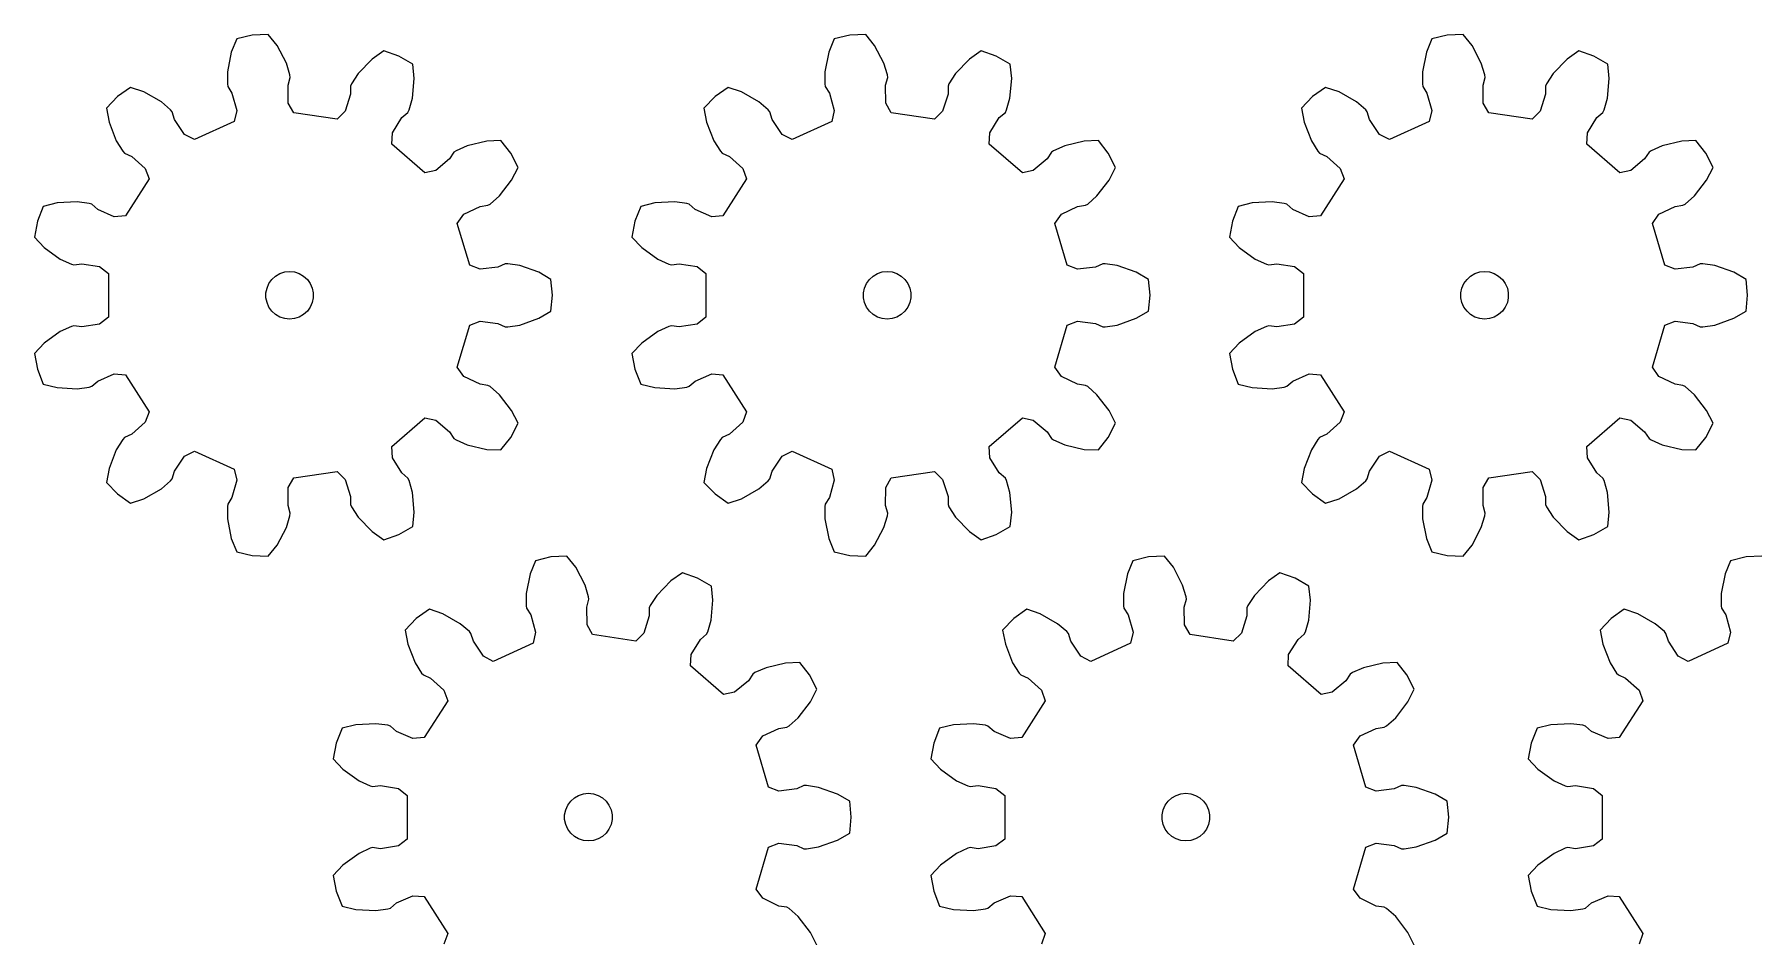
# Model space of a CAD drawing. Extents: x 0 to 183, y 0 to 230.
# Drawn here: x 0 to 108.3, y 173.2 to 230 of the extents above; entities that cross this region are included whole.
import ezdxf

# ---------------------------------------------------------------- set-up
doc = ezdxf.new("R2010")
doc.units = 0

msp = doc.modelspace()

# ---------------------------------------------------------------- linework, layer by layer
for p, q in [((12.74, 229.76), (12.4, 228.93)), ((13.72, 229.99), (12.74, 229.76)), ((14.72, 230.04), (13.72, 229.99)), ((15.28, 229.34), (14.72, 230.04)), ((50.36, 229.76), (50.02, 228.93)), ((51.34, 229.99), (50.36, 229.76)), ((52.35, 230.04), (51.34, 229.99)), ((52.9, 229.34), (52.35, 230.04)), ((87.99, 229.76), (87.65, 228.93)), ((88.97, 229.99), (87.99, 229.76)), ((89.97, 230.04), (88.97, 229.99)), ((90.53, 229.34), (89.97, 230.04)), ((12.4, 228.93), (12.15, 227.69)), ((15.87, 228.23), (15.28, 229.34)), ((21.27, 228.48), (20.39, 227.58)), ((22, 229), (21.27, 228.48)), ((22.95, 228.67), (22, 229)), ((23.82, 228.16), (22.95, 228.67)), ((50.02, 228.93), (49.78, 227.69)), ((53.49, 228.23), (52.9, 229.34)), ((58.89, 228.48), (58.01, 227.58)), ((59.62, 229), (58.89, 228.48)), ((60.57, 228.67), (59.62, 229)), ((61.44, 228.16), (60.57, 228.67)), ((87.65, 228.93), (87.4, 227.69)), ((91.11, 228.23), (90.53, 229.34)), ((96.51, 228.48), (95.64, 227.58)), ((97.25, 229), (96.51, 228.48)), ((98.2, 228.67), (97.25, 229)), ((99.07, 228.16), (98.2, 228.67)), ((12.15, 227.69), (12.15, 226.92)), ((16.09, 227.49), (15.87, 228.23)), ((16.1, 227.33), (16.09, 227.49)), ((20.39, 227.58), (19.97, 226.93)), ((23.91, 227.27), (23.82, 228.16)), ((49.78, 227.69), (49.77, 226.92)), ((53.71, 227.49), (53.49, 228.23)), ((53.73, 227.33), (53.71, 227.49)), ((58.01, 227.58), (57.59, 226.93)), ((61.54, 227.27), (61.44, 228.16)), ((87.4, 227.69), (87.4, 226.92)), ((91.34, 227.49), (91.11, 228.23)), ((91.35, 227.33), (91.34, 227.49)), ((95.64, 227.58), (95.22, 226.93)), ((99.16, 227.27), (99.07, 228.16)), ((6.05, 226.7), (5.23, 226.12)), ((6.9, 226.42), (6.05, 226.7)), ((8, 225.79), (6.9, 226.42)), ((12.15, 226.92), (12.18, 226.76)), ((12.18, 226.76), (12.44, 226.34)), ((12.44, 226.34), (12.75, 225.25)), ((15.97, 226.85), (16.1, 227.33)), ((15.98, 225.71), (15.97, 226.85)), ((19.9, 226.28), (19.57, 225.2)), ((19.91, 226.78), (19.9, 226.28)), ((19.97, 226.93), (19.91, 226.78)), ((23.8, 226.02), (23.91, 227.27)), ((43.68, 226.7), (42.86, 226.12)), ((44.52, 226.42), (43.68, 226.7)), ((45.62, 225.79), (44.52, 226.42)), ((49.77, 226.92), (49.8, 226.76)), ((49.8, 226.76), (50.07, 226.34)), ((50.07, 226.34), (50.37, 225.25)), ((53.59, 226.85), (53.73, 227.33)), ((53.61, 225.71), (53.59, 226.85)), ((57.53, 226.28), (57.19, 225.2)), ((57.59, 226.93), (57.53, 226.78)), ((57.53, 226.78), (57.53, 226.28)), ((61.43, 226.02), (61.54, 227.27)), ((81.3, 226.7), (80.48, 226.12)), ((82.15, 226.42), (81.3, 226.7)), ((83.25, 225.79), (82.15, 226.42)), ((87.4, 226.92), (87.42, 226.76)), ((87.42, 226.76), (87.69, 226.34)), ((87.69, 226.34), (88, 225.25)), ((91.22, 226.85), (91.35, 227.33)), ((91.23, 225.71), (91.22, 226.85)), ((95.15, 226.28), (94.82, 225.2)), ((95.22, 226.93), (95.15, 226.78)), ((95.15, 226.78), (95.15, 226.28)), ((99.05, 226.02), (99.16, 227.27)), ((5.23, 226.12), (4.54, 225.39)), ((4.54, 225.39), (4.7, 224.51)), ((8.58, 225.3), (8, 225.79)), ((8.68, 225.17), (8.58, 225.3)), ((12.75, 225.25), (12.58, 224.56)), ((16.33, 225.1), (15.98, 225.71)), ((19.57, 225.2), (19.06, 224.71)), ((23.52, 225.13), (23.59, 225.28)), ((23.59, 225.28), (23.8, 226.02)), ((42.86, 226.12), (42.16, 225.39)), ((42.16, 225.39), (42.32, 224.51)), ((46.21, 225.3), (45.62, 225.79)), ((46.31, 225.17), (46.21, 225.3)), ((50.37, 225.25), (50.21, 224.56)), ((53.96, 225.1), (53.61, 225.71)), ((57.19, 225.2), (56.68, 224.71)), ((61.14, 225.13), (61.21, 225.28)), ((61.21, 225.28), (61.43, 226.02)), ((80.48, 226.12), (79.79, 225.39)), ((79.79, 225.39), (79.95, 224.51)), ((83.83, 225.3), (83.25, 225.79)), ((83.93, 225.17), (83.83, 225.3)), ((88, 225.25), (87.83, 224.56)), ((91.58, 225.1), (91.23, 225.71)), ((94.82, 225.2), (94.31, 224.71)), ((98.77, 225.13), (98.84, 225.28)), ((98.84, 225.28), (99.05, 226.02)), ((4.7, 224.51), (5.16, 223.34)), ((8.83, 224.69), (8.68, 225.17)), ((9.45, 223.74), (8.83, 224.69)), ((12.58, 224.56), (10.08, 223.42)), ((19.06, 224.71), (16.33, 225.1)), ((22.54, 223.84), (23.14, 224.8)), ((23.14, 224.8), (23.52, 225.13)), ((42.32, 224.51), (42.79, 223.34)), ((46.45, 224.69), (46.31, 225.17)), ((47.08, 223.74), (46.45, 224.69)), ((50.21, 224.56), (47.71, 223.42)), ((56.68, 224.71), (53.96, 225.1)), ((60.17, 223.84), (60.76, 224.8)), ((60.76, 224.8), (61.14, 225.13)), ((79.95, 224.51), (80.41, 223.34)), ((84.08, 224.69), (83.93, 225.17)), ((84.7, 223.74), (84.08, 224.69)), ((87.83, 224.56), (85.33, 223.42)), ((94.31, 224.71), (91.58, 225.1)), ((97.79, 223.84), (98.39, 224.8)), ((98.39, 224.8), (98.77, 225.13)), ((5.16, 223.34), (5.57, 222.69)), ((10.08, 223.42), (9.45, 223.74)), ((22.5, 223.13), (22.54, 223.84)), ((24.58, 221.33), (22.5, 223.13)), ((27.25, 223.03), (26.55, 222.71)), ((28.48, 223.31), (27.25, 223.03)), ((29.37, 223.35), (28.48, 223.31)), ((30, 222.56), (29.37, 223.35)), ((42.79, 223.34), (43.2, 222.69)), ((47.71, 223.42), (47.08, 223.74)), ((60.13, 223.13), (60.17, 223.84)), ((62.21, 221.33), (60.13, 223.13)), ((64.88, 223.03), (64.18, 222.71)), ((66.11, 223.31), (64.88, 223.03)), ((67, 223.35), (66.11, 223.31)), ((67.62, 222.56), (67, 223.35)), ((80.41, 223.34), (80.82, 222.69)), ((85.33, 223.42), (84.7, 223.74)), ((97.75, 223.13), (97.79, 223.84)), ((99.83, 221.33), (97.75, 223.13)), ((102.5, 223.03), (101.8, 222.71)), ((103.73, 223.31), (102.5, 223.03)), ((104.62, 223.35), (103.73, 223.31)), ((105.25, 222.56), (104.62, 223.35)), ((5.57, 222.69), (5.68, 222.57)), ((5.68, 222.57), (6.14, 222.36)), ((6.14, 222.36), (6.98, 221.6)), ((26.14, 222.2), (25.28, 221.47)), ((26.42, 222.62), (26.14, 222.2)), ((26.55, 222.71), (26.42, 222.62)), ((30.46, 221.66), (30, 222.56)), ((43.2, 222.69), (43.31, 222.57)), ((43.31, 222.57), (43.76, 222.36)), ((43.76, 222.36), (44.61, 221.6)), ((63.77, 222.2), (62.9, 221.47)), ((64.04, 222.62), (63.77, 222.2)), ((64.18, 222.71), (64.04, 222.62)), ((68.08, 221.66), (67.62, 222.56)), ((80.82, 222.69), (80.93, 222.57)), ((80.93, 222.57), (81.39, 222.36)), ((81.39, 222.36), (82.23, 221.6)), ((101.39, 222.2), (100.53, 221.47)), ((101.67, 222.62), (101.39, 222.2)), ((101.8, 222.71), (101.67, 222.62)), ((105.71, 221.66), (105.25, 222.56)), ((7.22, 220.94), (5.73, 218.62)), ((6.98, 221.6), (7.22, 220.94)), ((25.28, 221.47), (24.58, 221.33)), ((29.28, 219.87), (30.05, 220.87)), ((30.05, 220.87), (30.46, 221.66)), ((44.84, 220.94), (43.35, 218.62)), ((44.61, 221.6), (44.84, 220.94)), ((62.9, 221.47), (62.21, 221.33)), ((66.91, 219.87), (67.68, 220.87)), ((67.68, 220.87), (68.08, 221.66)), ((82.47, 220.94), (80.98, 218.62)), ((82.23, 221.6), (82.47, 220.94)), ((100.53, 221.47), (99.83, 221.33)), ((104.53, 219.87), (105.3, 220.87)), ((105.3, 220.87), (105.71, 221.66)), ((28.7, 219.36), (29.28, 219.87)), ((66.33, 219.36), (66.91, 219.87)), ((103.95, 219.36), (104.53, 219.87)), ((0.56, 219.21), (0.19, 218.27)), ((1.43, 219.43), (0.56, 219.21)), ((2.69, 219.49), (1.43, 219.43)), ((3.45, 219.39), (2.69, 219.49)), ((3.61, 219.34), (3.45, 219.39)), ((3.99, 219.01), (3.61, 219.34)), ((5.03, 218.56), (3.99, 219.01)), ((26.63, 218.14), (27.05, 218.72)), ((27.05, 218.72), (28.07, 219.2)), ((28.07, 219.2), (28.56, 219.28)), ((28.56, 219.28), (28.7, 219.36)), ((38.19, 219.21), (37.81, 218.27)), ((39.06, 219.43), (38.19, 219.21)), ((40.32, 219.49), (39.06, 219.43)), ((41.08, 219.39), (40.32, 219.49)), ((41.23, 219.34), (41.08, 219.39)), ((41.61, 219.01), (41.23, 219.34)), ((42.65, 218.56), (41.61, 219.01)), ((64.26, 218.14), (64.67, 218.72)), ((64.67, 218.72), (65.69, 219.2)), ((65.69, 219.2), (66.19, 219.28)), ((66.19, 219.28), (66.33, 219.36)), ((75.81, 219.21), (75.44, 218.27)), ((76.68, 219.43), (75.81, 219.21)), ((77.94, 219.49), (76.68, 219.43)), ((78.7, 219.39), (77.94, 219.49)), ((78.86, 219.34), (78.7, 219.39)), ((79.24, 219.01), (78.86, 219.34)), ((80.27, 218.56), (79.24, 219.01)), ((101.88, 218.14), (102.29, 218.72)), ((102.29, 218.72), (103.32, 219.2)), ((103.32, 219.2), (103.81, 219.28)), ((103.81, 219.28), (103.95, 219.36)), ((0.19, 218.27), (0, 217.28)), ((5.73, 218.62), (5.03, 218.56)), ((27.41, 215.5), (26.63, 218.14)), ((37.81, 218.27), (37.62, 217.28)), ((43.35, 218.62), (42.65, 218.56)), ((65.03, 215.5), (64.26, 218.14)), ((75.44, 218.27), (75.25, 217.28)), ((80.98, 218.62), (80.27, 218.56)), ((102.66, 215.5), (101.88, 218.14)), ((0, 217.28), (0.61, 216.63)), ((0.61, 216.63), (1.63, 215.89)), ((37.62, 217.28), (38.24, 216.63)), ((38.24, 216.63), (39.26, 215.89)), ((75.25, 217.28), (75.86, 216.63)), ((75.86, 216.63), (76.88, 215.89)), ((1.63, 215.89), (2.33, 215.57)), ((2.33, 215.57), (2.49, 215.53)), ((2.49, 215.53), (2.99, 215.6)), ((2.99, 215.6), (4.1, 215.42)), ((28.07, 215.25), (27.41, 215.5)), ((29.65, 215.59), (29.19, 215.39)), ((29.81, 215.6), (29.65, 215.59)), ((30.57, 215.49), (29.81, 215.6)), ((31.76, 215.06), (30.57, 215.49)), ((39.26, 215.89), (39.96, 215.57)), ((39.96, 215.57), (40.11, 215.53)), ((40.11, 215.53), (40.61, 215.6)), ((40.61, 215.6), (41.73, 215.42)), ((65.69, 215.25), (65.03, 215.5)), ((67.27, 215.59), (66.81, 215.39)), ((67.43, 215.6), (67.27, 215.59)), ((68.19, 215.49), (67.43, 215.6)), ((69.38, 215.06), (68.19, 215.49)), ((76.88, 215.89), (77.58, 215.57)), ((77.58, 215.57), (77.74, 215.53)), ((77.74, 215.53), (78.24, 215.6)), ((78.24, 215.6), (79.35, 215.42)), ((103.31, 215.25), (102.66, 215.5)), ((104.9, 215.59), (104.44, 215.39)), ((105.06, 215.6), (104.9, 215.59)), ((105.82, 215.49), (105.06, 215.6)), ((107.01, 215.06), (105.82, 215.49)), ((4.1, 215.42), (4.66, 214.99)), ((4.66, 214.99), (4.66, 212.23)), ((14.65, 214.07), (14.77, 214.36)), ((14.77, 214.36), (14.96, 214.61)), ((14.96, 214.61), (15.19, 214.82)), ((15.19, 214.82), (15.46, 214.98)), ((15.46, 214.98), (15.76, 215.08)), ((15.76, 215.08), (16.07, 215.11)), ((16.07, 215.11), (16.38, 215.08)), ((16.38, 215.08), (16.68, 214.98)), ((16.68, 214.98), (16.95, 214.82)), ((16.95, 214.82), (17.19, 214.61)), ((17.19, 214.61), (17.37, 214.36)), ((17.37, 214.36), (17.5, 214.07)), ((29.19, 215.39), (28.07, 215.25)), ((32.53, 214.61), (31.76, 215.06)), ((32.62, 213.61), (32.53, 214.61)), ((41.73, 215.42), (42.29, 214.99)), ((42.29, 214.99), (42.29, 212.23)), ((52.27, 214.07), (52.4, 214.36)), ((52.4, 214.36), (52.58, 214.61)), ((52.58, 214.61), (52.81, 214.82)), ((52.81, 214.82), (53.09, 214.98)), ((53.09, 214.98), (53.38, 215.08)), ((53.38, 215.08), (53.7, 215.11)), ((53.7, 215.11), (54.01, 215.08)), ((54.01, 215.08), (54.31, 214.98)), ((54.31, 214.98), (54.58, 214.82)), ((54.58, 214.82), (54.81, 214.61)), ((54.81, 214.61), (55, 214.36)), ((55, 214.36), (55.12, 214.07)), ((66.81, 215.39), (65.69, 215.25)), ((70.15, 214.61), (69.38, 215.06)), ((70.25, 213.61), (70.15, 214.61)), ((79.35, 215.42), (79.91, 214.99)), ((79.91, 214.99), (79.91, 212.23)), ((89.89, 214.07), (90.02, 214.36)), ((90.02, 214.36), (90.21, 214.61)), ((90.21, 214.61), (90.44, 214.82)), ((90.44, 214.82), (90.71, 214.98)), ((90.71, 214.98), (91.01, 215.08)), ((91.01, 215.08), (91.32, 215.11)), ((91.32, 215.11), (91.63, 215.08)), ((91.63, 215.08), (91.93, 214.98)), ((91.93, 214.98), (92.2, 214.82)), ((92.2, 214.82), (92.44, 214.61)), ((92.44, 214.61), (92.62, 214.36)), ((92.62, 214.36), (92.75, 214.07)), ((104.44, 215.39), (103.31, 215.25)), ((107.78, 214.61), (107.01, 215.06)), ((107.87, 213.61), (107.78, 214.61)), ((14.58, 213.77), (14.65, 214.07)), ((14.58, 213.45), (14.58, 213.77)), ((14.65, 213.15), (14.58, 213.45)), ((17.5, 214.07), (17.56, 213.77)), ((17.56, 213.45), (17.5, 213.15)), ((17.56, 213.77), (17.56, 213.45)), ((32.53, 212.61), (32.62, 213.61)), ((52.2, 213.77), (52.27, 214.07)), ((52.2, 213.45), (52.2, 213.77)), ((52.27, 213.15), (52.2, 213.45)), ((55.12, 214.07), (55.19, 213.77)), ((55.19, 213.45), (55.12, 213.15)), ((55.19, 213.77), (55.19, 213.45)), ((70.15, 212.61), (70.25, 213.61)), ((89.83, 213.77), (89.89, 214.07)), ((89.83, 213.45), (89.83, 213.77)), ((89.89, 213.15), (89.83, 213.45)), ((92.75, 214.07), (92.81, 213.77)), ((92.81, 213.45), (92.75, 213.15)), ((92.81, 213.77), (92.81, 213.45)), ((107.78, 212.61), (107.87, 213.61)), ((4.66, 212.23), (4.1, 211.8)), ((14.77, 212.86), (14.65, 213.15)), ((14.96, 212.61), (14.77, 212.86)), ((15.19, 212.4), (14.96, 212.61)), ((15.46, 212.24), (15.19, 212.4)), ((15.76, 212.14), (15.46, 212.24)), ((16.68, 212.24), (16.38, 212.14)), ((16.95, 212.4), (16.68, 212.24)), ((17.19, 212.61), (16.95, 212.4)), ((17.37, 212.86), (17.19, 212.61)), ((17.5, 213.15), (17.37, 212.86)), ((31.76, 212.16), (32.53, 212.61)), ((42.29, 212.23), (41.73, 211.8)), ((52.4, 212.86), (52.27, 213.15)), ((52.58, 212.61), (52.4, 212.86)), ((52.81, 212.4), (52.58, 212.61)), ((53.09, 212.24), (52.81, 212.4)), ((53.38, 212.14), (53.09, 212.24)), ((54.31, 212.24), (54.01, 212.14)), ((54.58, 212.4), (54.31, 212.24)), ((54.81, 212.61), (54.58, 212.4)), ((55, 212.86), (54.81, 212.61)), ((55.12, 213.15), (55, 212.86)), ((69.38, 212.16), (70.15, 212.61)), ((79.91, 212.23), (79.35, 211.8)), ((90.02, 212.86), (89.89, 213.15)), ((90.21, 212.61), (90.02, 212.86)), ((90.44, 212.4), (90.21, 212.61)), ((90.71, 212.24), (90.44, 212.4)), ((91.01, 212.14), (90.71, 212.24)), ((91.93, 212.24), (91.63, 212.14)), ((92.2, 212.4), (91.93, 212.24)), ((92.44, 212.61), (92.2, 212.4)), ((92.62, 212.86), (92.44, 212.61)), ((92.75, 213.15), (92.62, 212.86)), ((107.01, 212.16), (107.78, 212.61)), ((1.63, 211.33), (0.61, 210.59)), ((2.33, 211.65), (1.63, 211.33)), ((2.49, 211.69), (2.33, 211.65)), ((2.99, 211.62), (2.49, 211.69)), ((4.1, 211.8), (2.99, 211.62)), ((16.07, 212.11), (15.76, 212.14)), ((16.38, 212.14), (16.07, 212.11)), ((26.63, 209.08), (27.41, 211.72)), ((27.41, 211.72), (28.07, 211.98)), ((28.07, 211.98), (29.19, 211.83)), ((29.19, 211.83), (29.65, 211.63)), ((29.65, 211.63), (29.81, 211.62)), ((29.81, 211.62), (30.57, 211.73)), ((30.57, 211.73), (31.76, 212.16)), ((39.26, 211.33), (38.24, 210.59)), ((39.96, 211.65), (39.26, 211.33)), ((40.11, 211.69), (39.96, 211.65)), ((40.61, 211.62), (40.11, 211.69)), ((41.73, 211.8), (40.61, 211.62)), ((53.7, 212.11), (53.38, 212.14)), ((54.01, 212.14), (53.7, 212.11)), ((64.26, 209.08), (65.03, 211.72)), ((65.03, 211.72), (65.69, 211.98)), ((65.69, 211.98), (66.81, 211.83)), ((66.81, 211.83), (67.27, 211.63)), ((67.27, 211.63), (67.43, 211.62)), ((67.43, 211.62), (68.19, 211.73)), ((68.19, 211.73), (69.38, 212.16)), ((76.88, 211.33), (75.86, 210.59)), ((77.58, 211.65), (76.88, 211.33)), ((77.74, 211.69), (77.58, 211.65)), ((78.24, 211.62), (77.74, 211.69)), ((79.35, 211.8), (78.24, 211.62)), ((91.32, 212.11), (91.01, 212.14)), ((91.63, 212.14), (91.32, 212.11)), ((101.88, 209.08), (102.66, 211.72)), ((102.66, 211.72), (103.31, 211.98)), ((103.31, 211.98), (104.44, 211.83)), ((104.44, 211.83), (104.9, 211.63)), ((104.9, 211.63), (105.06, 211.62)), ((105.06, 211.62), (105.82, 211.73)), ((105.82, 211.73), (107.01, 212.16)), ((0.61, 210.59), (0, 209.94)), ((38.24, 210.59), (37.62, 209.94)), ((75.86, 210.59), (75.25, 209.94)), ((0, 209.94), (0.19, 208.95)), ((0.19, 208.95), (0.56, 208.01)), ((27.05, 208.5), (26.63, 209.08)), ((37.62, 209.94), (37.81, 208.95)), ((37.81, 208.95), (38.19, 208.01)), ((64.67, 208.5), (64.26, 209.08)), ((75.25, 209.94), (75.44, 208.95)), ((75.44, 208.95), (75.81, 208.01)), ((102.29, 208.5), (101.88, 209.08)), ((0.56, 208.01), (1.43, 207.8)), ((3.45, 207.83), (3.61, 207.88)), ((3.61, 207.88), (3.99, 208.21)), ((3.99, 208.21), (5.03, 208.66)), ((5.03, 208.66), (5.73, 208.6)), ((5.73, 208.6), (7.22, 206.28)), ((28.07, 208.02), (27.05, 208.5)), ((28.56, 207.94), (28.07, 208.02)), ((28.7, 207.86), (28.56, 207.94)), ((29.28, 207.35), (28.7, 207.86)), ((38.19, 208.01), (39.06, 207.8)), ((41.08, 207.83), (41.23, 207.88)), ((41.23, 207.88), (41.61, 208.21)), ((41.61, 208.21), (42.65, 208.66)), ((42.65, 208.66), (43.35, 208.6)), ((43.35, 208.6), (44.84, 206.28)), ((65.69, 208.02), (64.67, 208.5)), ((66.19, 207.94), (65.69, 208.02)), ((66.33, 207.86), (66.19, 207.94)), ((66.91, 207.35), (66.33, 207.86)), ((75.81, 208.01), (76.68, 207.8)), ((78.7, 207.83), (78.86, 207.88)), ((78.86, 207.88), (79.24, 208.21)), ((79.24, 208.21), (80.27, 208.66)), ((80.27, 208.66), (80.98, 208.6)), ((80.98, 208.6), (82.47, 206.28)), ((103.32, 208.02), (102.29, 208.5)), ((103.81, 207.94), (103.32, 208.02)), ((103.95, 207.86), (103.81, 207.94)), ((104.53, 207.35), (103.95, 207.86)), ((1.43, 207.8), (2.69, 207.73)), ((2.69, 207.73), (3.45, 207.83)), ((30.05, 206.35), (29.28, 207.35)), ((39.06, 207.8), (40.32, 207.73)), ((40.32, 207.73), (41.08, 207.83)), ((67.68, 206.35), (66.91, 207.35)), ((76.68, 207.8), (77.94, 207.73)), ((77.94, 207.73), (78.7, 207.83)), ((105.3, 206.35), (104.53, 207.35)), ((7.22, 206.28), (6.98, 205.62)), ((22.5, 204.09), (24.58, 205.89)), ((24.58, 205.89), (25.28, 205.75)), ((25.28, 205.75), (26.14, 205.02)), ((30.46, 205.56), (30.05, 206.35)), ((44.84, 206.28), (44.61, 205.62)), ((60.13, 204.09), (62.21, 205.89)), ((62.21, 205.89), (62.9, 205.75)), ((62.9, 205.75), (63.77, 205.02)), ((68.08, 205.56), (67.68, 206.35)), ((82.47, 206.28), (82.23, 205.62)), ((97.75, 204.09), (99.83, 205.89)), ((99.83, 205.89), (100.53, 205.75)), ((100.53, 205.75), (101.39, 205.02)), ((105.71, 205.56), (105.3, 206.35)), ((5.68, 204.65), (5.57, 204.53)), ((6.14, 204.86), (5.68, 204.65)), ((6.98, 205.62), (6.14, 204.86)), ((26.14, 205.02), (26.42, 204.6)), ((29.37, 203.87), (30, 204.66)), ((30, 204.66), (30.46, 205.56)), ((43.31, 204.65), (43.2, 204.53)), ((43.76, 204.86), (43.31, 204.65)), ((44.61, 205.62), (43.76, 204.86)), ((63.77, 205.02), (64.04, 204.6)), ((67, 203.87), (67.62, 204.66)), ((67.62, 204.66), (68.08, 205.56)), ((80.93, 204.65), (80.82, 204.53)), ((81.39, 204.86), (80.93, 204.65)), ((82.23, 205.62), (81.39, 204.86)), ((101.39, 205.02), (101.67, 204.6)), ((104.62, 203.87), (105.25, 204.66)), ((105.25, 204.66), (105.71, 205.56)), ((5.16, 203.88), (4.7, 202.71)), ((5.57, 204.53), (5.16, 203.88)), ((9.45, 203.48), (10.08, 203.8)), ((10.08, 203.8), (12.58, 202.66)), ((22.54, 203.38), (22.5, 204.09)), ((26.42, 204.6), (26.55, 204.51)), ((26.55, 204.51), (27.25, 204.19)), ((27.25, 204.19), (28.48, 203.91)), ((28.48, 203.91), (29.37, 203.87)), ((42.79, 203.88), (42.32, 202.71)), ((43.2, 204.53), (42.79, 203.88)), ((47.08, 203.48), (47.71, 203.8)), ((47.71, 203.8), (50.21, 202.66)), ((60.17, 203.38), (60.13, 204.09)), ((64.04, 204.6), (64.18, 204.51)), ((64.18, 204.51), (64.88, 204.19)), ((64.88, 204.19), (66.11, 203.91)), ((66.11, 203.91), (67, 203.87)), ((80.41, 203.88), (79.95, 202.71)), ((80.82, 204.53), (80.41, 203.88)), ((84.7, 203.48), (85.33, 203.8)), ((85.33, 203.8), (87.83, 202.66)), ((97.79, 203.38), (97.75, 204.09)), ((101.67, 204.6), (101.8, 204.51)), ((101.8, 204.51), (102.5, 204.19)), ((102.5, 204.19), (103.73, 203.91)), ((103.73, 203.91), (104.62, 203.87)), ((4.7, 202.71), (4.54, 201.83)), ((8.68, 202.05), (8.83, 202.53)), ((8.83, 202.53), (9.45, 203.48)), ((12.58, 202.66), (12.75, 201.97)), ((16.33, 202.12), (19.06, 202.51)), ((19.06, 202.51), (19.57, 202.02)), ((23.14, 202.42), (22.54, 203.38)), ((42.32, 202.71), (42.16, 201.83)), ((46.31, 202.05), (46.45, 202.53)), ((46.45, 202.53), (47.08, 203.48)), ((50.21, 202.66), (50.37, 201.97)), ((53.96, 202.12), (56.68, 202.51)), ((56.68, 202.51), (57.19, 202.02)), ((60.76, 202.42), (60.17, 203.38)), ((79.95, 202.71), (79.79, 201.83)), ((83.93, 202.05), (84.08, 202.53)), ((84.08, 202.53), (84.7, 203.48)), ((87.83, 202.66), (88, 201.97)), ((91.58, 202.12), (94.31, 202.51)), ((94.31, 202.51), (94.82, 202.02)), ((98.39, 202.42), (97.79, 203.38)), ((4.54, 201.83), (5.23, 201.1)), ((6.9, 200.8), (8, 201.43)), ((8, 201.43), (8.58, 201.92)), ((8.58, 201.92), (8.68, 202.05)), ((12.75, 201.97), (12.44, 200.88)), ((15.97, 200.38), (15.98, 201.51)), ((15.98, 201.51), (16.33, 202.12)), ((19.57, 202.02), (19.9, 200.94)), ((23.52, 202.09), (23.14, 202.42)), ((23.59, 201.94), (23.52, 202.09)), ((23.8, 201.2), (23.59, 201.94)), ((42.16, 201.83), (42.86, 201.1)), ((44.52, 200.8), (45.62, 201.43)), ((45.62, 201.43), (46.21, 201.92)), ((46.21, 201.92), (46.31, 202.05)), ((50.37, 201.97), (50.07, 200.88)), ((53.59, 200.38), (53.61, 201.51)), ((53.61, 201.51), (53.96, 202.12)), ((57.19, 202.02), (57.53, 200.94)), ((61.14, 202.09), (60.76, 202.42)), ((61.21, 201.94), (61.14, 202.09)), ((61.43, 201.2), (61.21, 201.94)), ((79.79, 201.83), (80.48, 201.1)), ((82.15, 200.8), (83.25, 201.43)), ((83.25, 201.43), (83.83, 201.92)), ((83.83, 201.92), (83.93, 202.05)), ((88, 201.97), (87.69, 200.88)), ((91.22, 200.38), (91.23, 201.51)), ((91.23, 201.51), (91.58, 202.12)), ((94.82, 202.02), (95.15, 200.94)), ((98.77, 202.09), (98.39, 202.42)), ((98.84, 201.94), (98.77, 202.09)), ((99.05, 201.2), (98.84, 201.94)), ((5.23, 201.1), (6.05, 200.52)), ((6.05, 200.52), (6.9, 200.8)), ((12.18, 200.46), (12.15, 200.3)), ((12.15, 200.3), (12.15, 199.53)), ((12.44, 200.88), (12.18, 200.46)), ((16.1, 199.89), (15.97, 200.38)), ((19.9, 200.94), (19.91, 200.44)), ((19.91, 200.44), (19.97, 200.29)), ((19.97, 200.29), (20.39, 199.64)), ((23.91, 199.95), (23.8, 201.2)), ((42.86, 201.1), (43.68, 200.52)), ((43.68, 200.52), (44.52, 200.8)), ((49.8, 200.46), (49.77, 200.3)), ((49.77, 200.3), (49.78, 199.53)), ((50.07, 200.88), (49.8, 200.46)), ((53.73, 199.89), (53.59, 200.38)), ((57.53, 200.94), (57.53, 200.44)), ((57.53, 200.44), (57.59, 200.29)), ((57.59, 200.29), (58.01, 199.64)), ((61.54, 199.95), (61.43, 201.2)), ((80.48, 201.1), (81.3, 200.52)), ((81.3, 200.52), (82.15, 200.8)), ((87.42, 200.46), (87.4, 200.3)), ((87.4, 200.3), (87.4, 199.53)), ((87.69, 200.88), (87.42, 200.46)), ((91.35, 199.89), (91.22, 200.38)), ((95.15, 200.94), (95.15, 200.44)), ((95.15, 200.44), (95.22, 200.29)), ((95.22, 200.29), (95.64, 199.64)), ((99.16, 199.95), (99.05, 201.2)), ((12.15, 199.53), (12.4, 198.29)), ((15.87, 198.99), (16.09, 199.73)), ((16.09, 199.73), (16.1, 199.89)), ((20.39, 199.64), (21.27, 198.74)), ((23.82, 199.06), (23.91, 199.95)), ((49.78, 199.53), (50.02, 198.29)), ((53.49, 198.99), (53.71, 199.73)), ((53.71, 199.73), (53.73, 199.89)), ((58.01, 199.64), (58.89, 198.74)), ((61.44, 199.06), (61.54, 199.95)), ((87.4, 199.53), (87.65, 198.29)), ((91.11, 198.99), (91.34, 199.73)), ((91.34, 199.73), (91.35, 199.89)), ((95.64, 199.64), (96.51, 198.74)), ((99.07, 199.06), (99.16, 199.95)), ((12.4, 198.29), (12.74, 197.46)), ((15.28, 197.88), (15.87, 198.99)), ((21.27, 198.74), (22, 198.22)), ((22, 198.22), (22.95, 198.55)), ((22.95, 198.55), (23.82, 199.06)), ((50.02, 198.29), (50.36, 197.46)), ((52.9, 197.88), (53.49, 198.99)), ((58.89, 198.74), (59.62, 198.22)), ((59.62, 198.22), (60.57, 198.55)), ((60.57, 198.55), (61.44, 199.06)), ((87.65, 198.29), (87.99, 197.46)), ((90.53, 197.88), (91.11, 198.99)), ((96.51, 198.74), (97.25, 198.22)), ((97.25, 198.22), (98.2, 198.55)), ((98.2, 198.55), (99.07, 199.06)), ((12.74, 197.46), (13.72, 197.23)), ((13.72, 197.23), (14.72, 197.18)), ((14.72, 197.18), (15.28, 197.88)), ((32.53, 197.13), (31.55, 196.89)), ((33.53, 197.18), (32.53, 197.13)), ((34.09, 196.48), (33.53, 197.18)), ((50.36, 197.46), (51.34, 197.23)), ((51.34, 197.23), (52.35, 197.18)), ((52.35, 197.18), (52.9, 197.88)), ((70.15, 197.13), (69.17, 196.89)), ((71.16, 197.18), (70.15, 197.13)), ((71.72, 196.48), (71.16, 197.18)), ((87.99, 197.46), (88.97, 197.23)), ((88.97, 197.23), (89.97, 197.18)), ((89.97, 197.18), (90.53, 197.88)), ((107.78, 197.13), (106.8, 196.89)), ((108.78, 197.18), (107.78, 197.13)), ((31.21, 196.07), (30.96, 194.83)), ((31.55, 196.89), (31.21, 196.07)), ((34.68, 195.36), (34.09, 196.48)), ((40.81, 196.13), (40.08, 195.62)), ((41.76, 195.8), (40.81, 196.13)), ((68.84, 196.07), (68.59, 194.83)), ((69.17, 196.89), (68.84, 196.07)), ((72.3, 195.36), (71.72, 196.48)), ((78.43, 196.13), (77.7, 195.62)), ((79.38, 195.8), (78.43, 196.13)), ((106.46, 196.07), (106.21, 194.83)), ((106.8, 196.89), (106.46, 196.07)), ((34.9, 194.63), (34.68, 195.36)), ((40.08, 195.62), (39.2, 194.71)), ((42.63, 195.3), (41.76, 195.8)), ((42.72, 194.41), (42.63, 195.3)), ((72.52, 194.63), (72.3, 195.36)), ((77.7, 195.62), (76.82, 194.71)), ((80.26, 195.3), (79.38, 195.8)), ((80.35, 194.41), (80.26, 195.3)), ((24.87, 193.84), (24.05, 193.26)), ((25.71, 193.55), (24.87, 193.84)), ((30.96, 194.83), (30.96, 194.06)), ((30.96, 194.06), (30.99, 193.9)), ((30.99, 193.9), (31.26, 193.48)), ((34.78, 193.98), (34.92, 194.47)), ((34.8, 192.85), (34.78, 193.98)), ((34.92, 194.47), (34.9, 194.63)), ((38.72, 193.92), (38.71, 193.42)), ((38.78, 194.07), (38.72, 193.92)), ((39.2, 194.71), (38.78, 194.07)), ((42.61, 193.15), (42.72, 194.41)), ((62.49, 193.84), (61.67, 193.26)), ((63.34, 193.55), (62.49, 193.84)), ((68.59, 194.83), (68.58, 194.06)), ((68.58, 194.06), (68.61, 193.9)), ((68.61, 193.9), (68.88, 193.48)), ((72.4, 193.98), (72.54, 194.47)), ((72.42, 192.85), (72.4, 193.98)), ((72.54, 194.47), (72.52, 194.63)), ((76.4, 194.07), (76.34, 193.92)), ((76.34, 193.92), (76.34, 193.42)), ((76.82, 194.71), (76.4, 194.07)), ((80.24, 193.15), (80.35, 194.41)), ((100.11, 193.84), (99.29, 193.26)), ((100.96, 193.55), (100.11, 193.84)), ((106.21, 194.83), (106.21, 194.06)), ((106.21, 194.06), (106.24, 193.9)), ((106.24, 193.9), (106.51, 193.48)), ((24.05, 193.26), (23.35, 192.53)), ((26.81, 192.93), (25.71, 193.55)), ((27.39, 192.43), (26.81, 192.93)), ((31.26, 193.48), (31.56, 192.39)), ((35.15, 192.24), (34.8, 192.85)), ((38.71, 193.42), (38.38, 192.34)), ((42.4, 192.42), (42.61, 193.15)), ((61.67, 193.26), (60.97, 192.53)), ((64.43, 192.93), (63.34, 193.55)), ((65.02, 192.43), (64.43, 192.93)), ((68.88, 193.48), (69.18, 192.39)), ((72.77, 192.24), (72.42, 192.85)), ((76.34, 193.42), (76, 192.34)), ((80.03, 192.42), (80.24, 193.15)), ((99.29, 193.26), (98.6, 192.53)), ((102.06, 192.93), (100.96, 193.55)), ((102.64, 192.43), (102.06, 192.93)), ((106.51, 193.48), (106.81, 192.39)), ((23.35, 192.53), (23.51, 191.65)), ((23.51, 191.65), (23.97, 190.47)), ((27.49, 192.31), (27.39, 192.43)), ((27.64, 191.82), (27.49, 192.31)), ((28.27, 190.88), (27.64, 191.82)), ((31.4, 191.7), (28.89, 190.55)), ((31.56, 192.39), (31.4, 191.7)), ((37.87, 191.84), (35.15, 192.24)), ((38.38, 192.34), (37.87, 191.84)), ((41.35, 190.98), (41.95, 191.94)), ((41.95, 191.94), (42.33, 192.27)), ((42.33, 192.27), (42.4, 192.42)), ((60.97, 192.53), (61.14, 191.65)), ((61.14, 191.65), (61.6, 190.47)), ((65.12, 192.31), (65.02, 192.43)), ((65.26, 191.82), (65.12, 192.31)), ((65.89, 190.88), (65.26, 191.82)), ((69.02, 191.7), (66.52, 190.55)), ((69.18, 192.39), (69.02, 191.7)), ((75.49, 191.84), (72.77, 192.24)), ((76, 192.34), (75.49, 191.84)), ((78.98, 190.98), (79.58, 191.94)), ((79.58, 191.94), (79.95, 192.27)), ((79.95, 192.27), (80.03, 192.42)), ((98.6, 192.53), (98.76, 191.65)), ((98.76, 191.65), (99.22, 190.47)), ((102.74, 192.31), (102.64, 192.43)), ((102.89, 191.82), (102.74, 192.31)), ((103.51, 190.88), (102.89, 191.82)), ((106.64, 191.7), (104.14, 190.55)), ((106.81, 192.39), (106.64, 191.7)), ((28.89, 190.55), (28.27, 190.88)), ((41.32, 190.27), (41.35, 190.98)), ((66.52, 190.55), (65.89, 190.88)), ((78.94, 190.27), (78.98, 190.98)), ((104.14, 190.55), (103.51, 190.88)), ((23.97, 190.47), (24.38, 189.82)), ((24.38, 189.82), (24.5, 189.71)), ((24.5, 189.71), (24.95, 189.49)), ((24.95, 189.49), (25.79, 188.74)), ((43.4, 188.47), (41.32, 190.27)), ((45.23, 189.76), (44.96, 189.33)), ((45.36, 189.85), (45.23, 189.76)), ((46.07, 190.16), (45.36, 189.85)), ((47.29, 190.45), (46.07, 190.16)), ((48.19, 190.49), (47.29, 190.45)), ((48.81, 189.7), (48.19, 190.49)), ((49.27, 188.8), (48.81, 189.7)), ((61.6, 190.47), (62.01, 189.82)), ((62.01, 189.82), (62.12, 189.71)), ((62.12, 189.71), (62.58, 189.49)), ((62.58, 189.49), (63.42, 188.74)), ((81.02, 188.47), (78.94, 190.27)), ((82.86, 189.76), (82.58, 189.33)), ((82.99, 189.85), (82.86, 189.76)), ((83.69, 190.16), (82.99, 189.85)), ((84.92, 190.45), (83.69, 190.16)), ((85.81, 190.49), (84.92, 190.45)), ((86.43, 189.7), (85.81, 190.49)), ((86.89, 188.8), (86.43, 189.7)), ((99.22, 190.47), (99.63, 189.82)), ((99.63, 189.82), (99.74, 189.71)), ((99.74, 189.71), (100.2, 189.49)), ((100.2, 189.49), (101.04, 188.74)), ((25.79, 188.74), (26.03, 188.07)), ((44.09, 188.61), (43.4, 188.47)), ((44.96, 189.33), (44.09, 188.61)), ((48.87, 188), (49.27, 188.8)), ((63.42, 188.74), (63.65, 188.07)), ((81.71, 188.61), (81.02, 188.47)), ((82.58, 189.33), (81.71, 188.61)), ((86.49, 188), (86.89, 188.8)), ((101.04, 188.74), (101.28, 188.07)), ((26.03, 188.07), (24.54, 185.76)), ((48.09, 187.01), (48.87, 188)), ((63.65, 188.07), (62.17, 185.76)), ((85.72, 187.01), (86.49, 188)), ((101.28, 188.07), (99.79, 185.76)), ((19.38, 186.35), (19, 185.41)), ((20.24, 186.56), (19.38, 186.35)), ((21.5, 186.63), (20.24, 186.56)), ((22.26, 186.53), (21.5, 186.63)), ((22.42, 186.48), (22.26, 186.53)), ((22.8, 186.15), (22.42, 186.48)), ((45.86, 185.86), (46.88, 186.34)), ((46.88, 186.34), (47.38, 186.42)), ((47.38, 186.42), (47.52, 186.5)), ((47.52, 186.5), (48.09, 187.01)), ((57, 186.35), (56.63, 185.41)), ((57.87, 186.56), (57, 186.35)), ((59.13, 186.63), (57.87, 186.56)), ((59.89, 186.53), (59.13, 186.63)), ((60.04, 186.48), (59.89, 186.53)), ((60.43, 186.15), (60.04, 186.48)), ((83.48, 185.86), (84.5, 186.34)), ((84.5, 186.34), (85, 186.42)), ((85, 186.42), (85.14, 186.5)), ((85.14, 186.5), (85.72, 187.01)), ((94.63, 186.35), (94.25, 185.41)), ((95.49, 186.56), (94.63, 186.35)), ((96.75, 186.63), (95.49, 186.56)), ((97.51, 186.53), (96.75, 186.63)), ((97.67, 186.48), (97.51, 186.53)), ((98.05, 186.15), (97.67, 186.48)), ((19, 185.41), (18.81, 184.42)), ((23.84, 185.69), (22.8, 186.15)), ((24.54, 185.76), (23.84, 185.69)), ((45.44, 185.28), (45.86, 185.86)), ((46.22, 182.64), (45.44, 185.28)), ((56.63, 185.41), (56.44, 184.42)), ((61.46, 185.69), (60.43, 186.15)), ((62.17, 185.76), (61.46, 185.69)), ((83.07, 185.28), (83.48, 185.86)), ((83.84, 182.64), (83.07, 185.28)), ((94.25, 185.41), (94.06, 184.42)), ((99.09, 185.69), (98.05, 186.15)), ((99.79, 185.76), (99.09, 185.69)), ((18.81, 184.42), (19.42, 183.77)), ((56.44, 184.42), (57.05, 183.77)), ((94.06, 184.42), (94.67, 183.77)), ((19.42, 183.77), (20.45, 183.03)), ((20.45, 183.03), (21.14, 182.71)), ((57.05, 183.77), (58.07, 183.03)), ((58.07, 183.03), (58.77, 182.71)), ((94.67, 183.77), (95.7, 183.03)), ((95.7, 183.03), (96.39, 182.71)), ((21.14, 182.71), (21.3, 182.67)), ((21.3, 182.67), (21.8, 182.74)), ((21.8, 182.74), (22.92, 182.56)), ((22.92, 182.56), (23.48, 182.12)), ((23.48, 182.12), (23.48, 179.37)), ((33.77, 181.75), (34, 181.96)), ((34, 181.96), (34.27, 182.12)), ((34.27, 182.12), (34.57, 182.21)), ((34.57, 182.21), (34.88, 182.25)), ((34.88, 182.25), (35.2, 182.21)), ((35.2, 182.21), (35.49, 182.12)), ((35.49, 182.12), (35.77, 181.96)), ((35.77, 181.96), (36, 181.75)), ((46.88, 182.38), (46.22, 182.64)), ((48, 182.53), (46.88, 182.38)), ((48.46, 182.73), (48, 182.53)), ((48.62, 182.74), (48.46, 182.73)), ((49.38, 182.62), (48.62, 182.74)), ((50.57, 182.2), (49.38, 182.62)), ((51.34, 181.75), (50.57, 182.2)), ((58.77, 182.71), (58.92, 182.67)), ((58.92, 182.67), (59.42, 182.74)), ((59.42, 182.74), (60.54, 182.56)), ((60.54, 182.56), (61.1, 182.12)), ((61.1, 182.12), (61.1, 179.37)), ((71.39, 181.75), (71.63, 181.96)), ((71.63, 181.96), (71.9, 182.12)), ((71.9, 182.12), (72.2, 182.21)), ((72.2, 182.21), (72.51, 182.25)), ((72.51, 182.25), (72.82, 182.21)), ((72.82, 182.21), (73.12, 182.12)), ((73.12, 182.12), (73.39, 181.96)), ((73.39, 181.96), (73.62, 181.75)), ((84.5, 182.38), (83.84, 182.64)), ((85.62, 182.53), (84.5, 182.38)), ((86.08, 182.73), (85.62, 182.53)), ((86.25, 182.74), (86.08, 182.73)), ((87.01, 182.62), (86.25, 182.74)), ((88.2, 182.2), (87.01, 182.62)), ((88.97, 181.75), (88.2, 182.2)), ((96.39, 182.71), (96.55, 182.67)), ((96.55, 182.67), (97.05, 182.74)), ((97.05, 182.74), (98.17, 182.56)), ((98.17, 182.56), (98.72, 182.12)), ((98.72, 182.12), (98.72, 179.37)), ((33.39, 180.9), (33.46, 181.21)), ((33.39, 180.59), (33.39, 180.9)), ((33.46, 181.21), (33.59, 181.5)), ((33.59, 181.5), (33.77, 181.75)), ((36, 181.75), (36.18, 181.5)), ((36.18, 181.5), (36.31, 181.21)), ((36.31, 181.21), (36.38, 180.9)), ((36.38, 180.9), (36.38, 180.59)), ((51.44, 180.75), (51.34, 181.75)), ((71.02, 180.9), (71.08, 181.21)), ((71.02, 180.59), (71.02, 180.9)), ((71.08, 181.21), (71.21, 181.5)), ((71.21, 181.5), (71.39, 181.75)), ((73.62, 181.75), (73.81, 181.5)), ((73.81, 181.5), (73.94, 181.21)), ((73.94, 181.21), (74, 180.9)), ((74, 180.9), (74, 180.59)), ((89.06, 180.75), (88.97, 181.75)), ((33.46, 180.28), (33.39, 180.59)), ((33.59, 180), (33.46, 180.28)), ((33.77, 179.74), (33.59, 180)), ((34, 179.53), (33.77, 179.74)), ((36, 179.74), (35.77, 179.53)), ((36.18, 180), (36, 179.74)), ((36.31, 180.28), (36.18, 180)), ((36.38, 180.59), (36.31, 180.28)), ((50.57, 179.29), (51.34, 179.74)), ((51.34, 179.74), (51.44, 180.75)), ((71.08, 180.28), (71.02, 180.59)), ((71.21, 180), (71.08, 180.28)), ((71.39, 179.74), (71.21, 180)), ((71.63, 179.53), (71.39, 179.74)), ((73.62, 179.74), (73.39, 179.53)), ((73.81, 180), (73.62, 179.74)), ((73.94, 180.28), (73.81, 180)), ((74, 180.59), (73.94, 180.28)), ((88.2, 179.29), (88.97, 179.74)), ((88.97, 179.74), (89.06, 180.75)), ((21.14, 178.79), (20.45, 178.46)), ((21.3, 178.83), (21.14, 178.79)), ((21.8, 178.76), (21.3, 178.83)), ((22.92, 178.94), (21.8, 178.76)), ((23.48, 179.37), (22.92, 178.94)), ((34.27, 179.38), (34, 179.53)), ((34.57, 179.28), (34.27, 179.38)), ((34.88, 179.25), (34.57, 179.28)), ((35.2, 179.28), (34.88, 179.25)), ((35.49, 179.38), (35.2, 179.28)), ((35.77, 179.53), (35.49, 179.38)), ((45.44, 176.21), (46.22, 178.85)), ((46.22, 178.85), (46.88, 179.11)), ((46.88, 179.11), (48, 178.97)), ((48, 178.97), (48.46, 178.76)), ((48.46, 178.76), (48.62, 178.76)), ((48.62, 178.76), (49.38, 178.87)), ((49.38, 178.87), (50.57, 179.29)), ((58.77, 178.79), (58.07, 178.46)), ((58.92, 178.83), (58.77, 178.79)), ((59.42, 178.76), (58.92, 178.83)), ((60.54, 178.94), (59.42, 178.76)), ((61.1, 179.37), (60.54, 178.94)), ((71.9, 179.38), (71.63, 179.53)), ((72.2, 179.28), (71.9, 179.38)), ((72.51, 179.25), (72.2, 179.28)), ((72.82, 179.28), (72.51, 179.25)), ((73.12, 179.38), (72.82, 179.28)), ((73.39, 179.53), (73.12, 179.38)), ((83.07, 176.21), (83.84, 178.85)), ((83.84, 178.85), (84.5, 179.11)), ((84.5, 179.11), (85.62, 178.97)), ((85.62, 178.97), (86.08, 178.76)), ((86.08, 178.76), (86.25, 178.76)), ((86.25, 178.76), (87.01, 178.87)), ((87.01, 178.87), (88.2, 179.29)), ((96.39, 178.79), (95.7, 178.46)), ((96.55, 178.83), (96.39, 178.79)), ((97.05, 178.76), (96.55, 178.83)), ((98.17, 178.94), (97.05, 178.76)), ((98.72, 179.37), (98.17, 178.94)), ((19.42, 177.72), (18.81, 177.07)), ((20.45, 178.46), (19.42, 177.72)), ((57.05, 177.72), (56.44, 177.07)), ((58.07, 178.46), (57.05, 177.72)), ((94.67, 177.72), (94.06, 177.07)), ((95.7, 178.46), (94.67, 177.72)), ((18.81, 177.07), (19, 176.08)), ((56.44, 177.07), (56.63, 176.08)), ((94.06, 177.07), (94.25, 176.08)), ((19, 176.08), (19.38, 175.15)), ((22.8, 175.35), (23.84, 175.8)), ((23.84, 175.8), (24.54, 175.74)), ((24.54, 175.74), (26.03, 173.42)), ((45.86, 175.64), (45.44, 176.21)), ((46.88, 175.15), (45.86, 175.64)), ((56.63, 176.08), (57, 175.15)), ((60.43, 175.35), (61.46, 175.8)), ((61.46, 175.8), (62.17, 175.74)), ((62.17, 175.74), (63.65, 173.42)), ((83.48, 175.64), (83.07, 176.21)), ((84.5, 175.15), (83.48, 175.64)), ((94.25, 176.08), (94.63, 175.15)), ((98.05, 175.35), (99.09, 175.8)), ((99.09, 175.8), (99.79, 175.74)), ((99.79, 175.74), (101.28, 173.42)), ((19.38, 175.15), (20.24, 174.93)), ((20.24, 174.93), (21.5, 174.86)), ((21.5, 174.86), (22.26, 174.97)), ((22.26, 174.97), (22.42, 175.02)), ((22.42, 175.02), (22.8, 175.35)), ((47.38, 175.08), (46.88, 175.15)), ((47.52, 175), (47.38, 175.08)), ((48.09, 174.49), (47.52, 175)), ((48.87, 173.49), (48.09, 174.49)), ((57, 175.15), (57.87, 174.93)), ((57.87, 174.93), (59.13, 174.86)), ((59.13, 174.86), (59.89, 174.97)), ((59.89, 174.97), (60.04, 175.02)), ((60.04, 175.02), (60.43, 175.35)), ((85, 175.08), (84.5, 175.15)), ((85.14, 175), (85, 175.08)), ((85.72, 174.49), (85.14, 175)), ((86.49, 173.49), (85.72, 174.49)), ((94.63, 175.15), (95.49, 174.93)), ((95.49, 174.93), (96.75, 174.86)), ((96.75, 174.86), (97.51, 174.97)), ((97.51, 174.97), (97.67, 175.02)), ((97.67, 175.02), (98.05, 175.35)), ((26.03, 173.42), (25.79, 172.75)), ((49.27, 172.69), (48.87, 173.49)), ((63.65, 173.42), (63.42, 172.75)), ((86.89, 172.69), (86.49, 173.49)), ((101.28, 173.42), (101.04, 172.75))]:
    msp.add_line(p, q)

doc.saveas('drawing.dxf')
